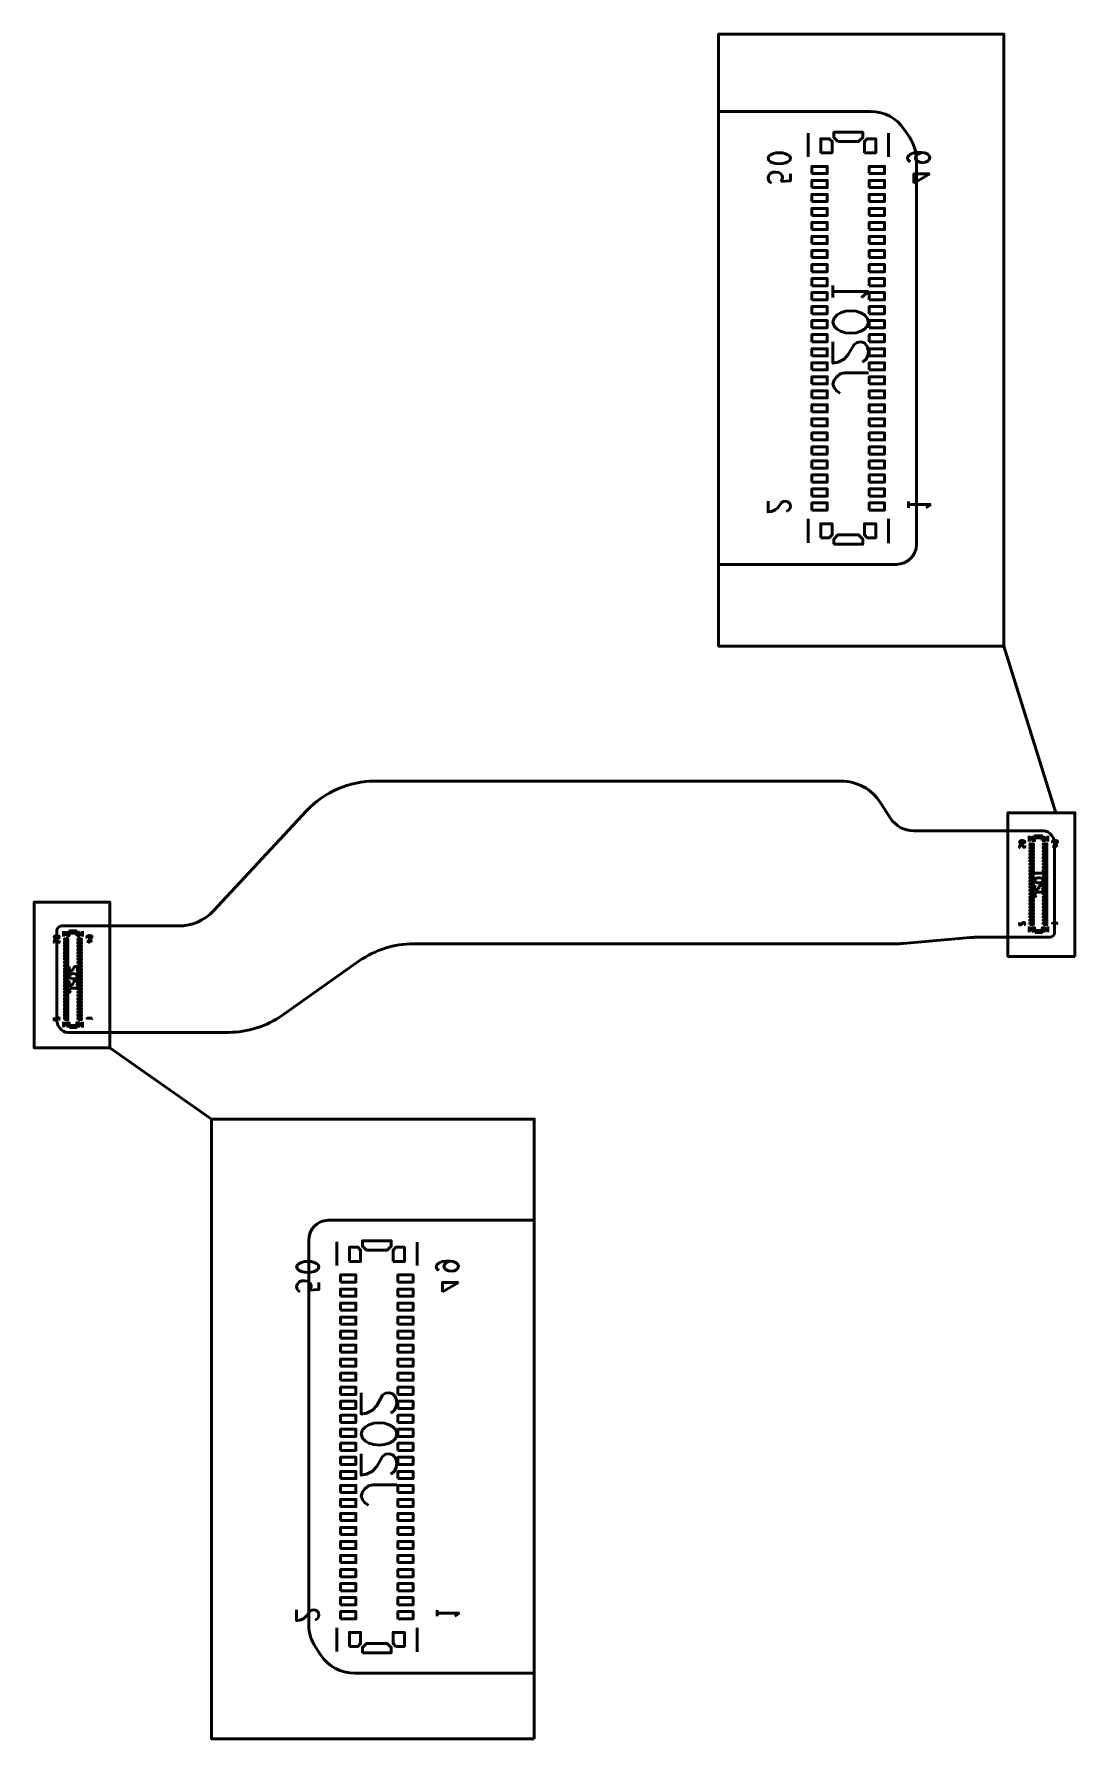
# Model space of a CAD drawing. Header units: millimetres. Extents: x 164 to 1164, y 133 to 906.
# Drawn here: x 293.7 to 404.3, y 725.4 to 906.5 of the extents above; entities that cross this region are included whole.
import ezdxf

# ---------------------------------------------------------------- set-up
doc = ezdxf.new("R2010")
doc.units = ezdxf.units.MM
for name, color, linetype in [('gbr-dxf_layer0', 7, 'Continuous'), ('lingjian_layer1', 7, 'Continuous'), ('outline_layer0', 7, 'Continuous'), ('備註', 1, 'Continuous')]:
    doc.layers.add(name, color=color, linetype=linetype)

msp = doc.modelspace()

# ---------------------------------------------------------------- linework, layer by layer
at = {"layer": 'gbr-dxf_layer0', "lineweight": 53}
for points in [[(377.33, 893.87), (378.52, 893.87), (378.52, 895.07), (378.22, 895.36), (377.33, 895.36)], [(379.14, 895.07), (381.35, 895.07), (381.78, 895.49), (381.78, 896.05), (378.72, 896.05), (378.72, 895.49)], [(381.97, 893.87), (383.16, 893.87), (383.16, 895.36), (382.27, 895.36), (381.97, 895.07)], [(376.39, 891.66), (378.01, 891.66), (378.01, 892.42), (376.39, 892.42)], [(382.48, 891.66), (384.1, 891.66), (384.1, 892.42), (382.48, 892.42)], [(376.39, 890.17), (378.01, 890.17), (378.01, 890.93), (376.39, 890.93)], [(376.39, 888.69), (378.01, 888.69), (378.01, 889.44), (376.39, 889.44)], [(382.48, 890.17), (384.1, 890.17), (384.1, 890.93), (382.48, 890.93)], [(382.48, 888.69), (384.1, 888.69), (384.1, 889.44), (382.48, 889.44)], [(376.39, 887.2), (378.01, 887.2), (378.01, 887.95), (376.39, 887.95)], [(382.48, 887.2), (384.1, 887.2), (384.1, 887.95), (382.48, 887.95)], [(376.39, 885.7), (378.01, 885.7), (378.01, 886.46), (376.39, 886.46)], [(382.48, 885.7), (384.1, 885.7), (384.1, 886.46), (382.48, 886.46)], [(376.39, 884.21), (378.01, 884.21), (378.01, 884.97), (376.39, 884.97)], [(382.48, 884.21), (384.1, 884.21), (384.1, 884.97), (382.48, 884.97)], [(376.39, 882.72), (378.01, 882.72), (378.01, 883.48), (376.39, 883.48)], [(382.48, 882.72), (384.1, 882.72), (384.1, 883.48), (382.48, 883.48)], [(376.39, 881.23), (378.01, 881.23), (378.01, 881.99), (376.39, 881.99)], [(376.39, 879.74), (378.01, 879.74), (378.01, 880.5), (376.39, 880.5)], [(382.48, 881.23), (384.1, 881.23), (384.1, 881.99), (382.48, 881.99)], [(382.48, 879.74), (384.1, 879.74), (384.1, 880.5), (382.48, 880.5)], [(376.39, 878.25), (378.01, 878.25), (378.01, 879.01), (376.39, 879.01)], [(382.48, 878.25), (384.1, 878.25), (384.1, 879.01), (382.48, 879.01)], [(376.39, 876.76), (378.01, 876.76), (378.01, 877.52), (376.39, 877.52)], [(382.48, 876.76), (384.1, 876.76), (384.1, 877.52), (382.48, 877.52)], [(376.39, 875.27), (378.01, 875.27), (378.01, 876.03), (376.39, 876.03)], [(382.48, 875.27), (384.1, 875.27), (384.1, 876.03), (382.48, 876.03)], [(376.39, 873.78), (378.01, 873.78), (378.01, 874.54), (376.39, 874.54)], [(376.39, 872.29), (378.01, 872.29), (378.01, 873.05), (376.39, 873.05)], [(382.48, 873.78), (384.1, 873.78), (384.1, 874.54), (382.48, 874.54)], [(382.48, 872.29), (384.1, 872.29), (384.1, 873.05), (382.48, 873.05)], [(376.39, 870.8), (378.01, 870.8), (378.01, 871.56), (376.39, 871.56)], [(382.48, 870.8), (384.1, 870.8), (384.1, 871.56), (382.48, 871.56)], [(376.39, 869.31), (378.01, 869.31), (378.01, 870.07), (376.39, 870.07)], [(382.48, 869.31), (384.1, 869.31), (384.1, 870.07), (382.48, 870.07)], [(376.39, 867.82), (378.01, 867.82), (378.01, 868.58), (376.39, 868.58)], [(382.48, 867.82), (384.1, 867.82), (384.1, 868.58), (382.48, 868.58)], [(376.39, 866.33), (378.01, 866.33), (378.01, 867.09), (376.39, 867.09)], [(382.48, 866.33), (384.1, 866.33), (384.1, 867.09), (382.48, 867.09)], [(376.39, 864.84), (378.01, 864.84), (378.01, 865.6), (376.39, 865.6)], [(376.39, 863.35), (378.01, 863.35), (378.01, 864.11), (376.39, 864.11)], [(382.48, 864.84), (384.1, 864.84), (384.1, 865.6), (382.48, 865.6)], [(382.48, 863.35), (384.1, 863.35), (384.1, 864.11), (382.48, 864.11)], [(376.39, 861.86), (378.01, 861.86), (378.01, 862.62), (376.39, 862.62)], [(382.48, 861.86), (384.1, 861.86), (384.1, 862.62), (382.48, 862.62)], [(376.39, 860.37), (378.01, 860.37), (378.01, 861.13), (376.39, 861.13)], [(382.48, 860.37), (384.1, 860.37), (384.1, 861.13), (382.48, 861.13)], [(376.39, 858.88), (378.01, 858.88), (378.01, 859.64), (376.39, 859.64)], [(382.48, 858.88), (384.1, 858.88), (384.1, 859.64), (382.48, 859.64)], [(376.39, 857.39), (378.01, 857.39), (378.01, 858.15), (376.39, 858.15)], [(382.48, 857.39), (384.1, 857.39), (384.1, 858.15), (382.48, 858.15)], [(376.39, 855.9), (378.01, 855.9), (378.01, 856.66), (376.39, 856.66)], [(382.48, 855.9), (384.1, 855.9), (384.1, 856.66), (382.48, 856.66)], [(377.33, 852.96), (378.22, 852.96), (378.52, 853.26), (378.52, 854.45), (377.33, 854.45)], [(378.72, 852.28), (381.78, 852.28), (381.78, 852.83), (381.35, 853.26), (379.14, 853.26), (378.72, 852.83)], [(382.27, 852.96), (383.16, 852.96), (383.16, 854.45), (381.97, 854.45), (381.97, 853.26)], [(399.76, 820.79), (400.04, 820.79), (400.04, 821.07), (399.97, 821.14), (399.76, 821.14)], [(400.19, 821.07), (400.71, 821.07), (400.81, 821.17), (400.81, 821.3), (400.09, 821.3), (400.09, 821.17)], [(400.85, 820.79), (401.13, 820.79), (401.13, 821.14), (400.92, 821.14), (400.85, 821.07)], [(399.54, 820.27), (399.92, 820.27), (399.92, 820.45), (399.54, 820.45)], [(399.54, 819.92), (399.92, 819.92), (399.92, 820.1), (399.54, 820.1)], [(399.54, 819.57), (399.92, 819.57), (399.92, 819.75), (399.54, 819.75)], [(399.54, 819.22), (399.92, 819.22), (399.92, 819.4), (399.54, 819.4)], [(399.54, 818.87), (399.92, 818.87), (399.92, 819.05), (399.54, 819.05)], [(399.54, 818.52), (399.92, 818.52), (399.92, 818.7), (399.54, 818.7)], [(400.97, 820.27), (401.35, 820.27), (401.35, 820.45), (400.97, 820.45)], [(400.97, 819.92), (401.35, 819.92), (401.35, 820.1), (400.97, 820.1)], [(400.97, 819.57), (401.35, 819.57), (401.35, 819.75), (400.97, 819.75)], [(400.97, 819.22), (401.35, 819.22), (401.35, 819.4), (400.97, 819.4)], [(400.97, 818.87), (401.35, 818.87), (401.35, 819.05), (400.97, 819.05)], [(400.97, 818.52), (401.35, 818.52), (401.35, 818.7), (400.97, 818.7)], [(399.54, 818.17), (399.92, 818.17), (399.92, 818.35), (399.54, 818.35)], [(399.54, 817.82), (399.92, 817.82), (399.92, 818), (399.54, 818)], [(399.54, 817.47), (399.92, 817.47), (399.92, 817.65), (399.54, 817.65)], [(399.54, 817.12), (399.92, 817.12), (399.92, 817.3), (399.54, 817.3)], [(399.54, 816.77), (399.92, 816.77), (399.92, 816.95), (399.54, 816.95)], [(400.97, 818.17), (401.35, 818.17), (401.35, 818.35), (400.97, 818.35)], [(400.97, 817.82), (401.35, 817.82), (401.35, 818), (400.97, 818)], [(400.97, 817.47), (401.35, 817.47), (401.35, 817.65), (400.97, 817.65)], [(400.97, 817.12), (401.35, 817.12), (401.35, 817.3), (400.97, 817.3)], [(400.97, 816.77), (401.35, 816.77), (401.35, 816.95), (400.97, 816.95)], [(399.54, 816.42), (399.92, 816.42), (399.92, 816.6), (399.54, 816.6)], [(399.54, 816.07), (399.92, 816.07), (399.92, 816.25), (399.54, 816.25)], [(399.54, 815.72), (399.92, 815.72), (399.92, 815.9), (399.54, 815.9)], [(399.54, 815.37), (399.92, 815.37), (399.92, 815.55), (399.54, 815.55)], [(399.54, 815.02), (399.92, 815.02), (399.92, 815.2), (399.54, 815.2)], [(400.97, 816.42), (401.35, 816.42), (401.35, 816.6), (400.97, 816.6)], [(400.97, 816.07), (401.35, 816.07), (401.35, 816.25), (400.97, 816.25)], [(400.97, 815.72), (401.35, 815.72), (401.35, 815.9), (400.97, 815.9)], [(400.97, 815.37), (401.35, 815.37), (401.35, 815.55), (400.97, 815.55)], [(400.97, 815.02), (401.35, 815.02), (401.35, 815.2), (400.97, 815.2)], [(399.54, 814.67), (399.92, 814.67), (399.92, 814.85), (399.54, 814.85)], [(399.54, 814.32), (399.92, 814.32), (399.92, 814.5), (399.54, 814.5)], [(399.54, 813.97), (399.92, 813.97), (399.92, 814.15), (399.54, 814.15)], [(399.54, 813.62), (399.92, 813.62), (399.92, 813.8), (399.54, 813.8)], [(399.54, 813.27), (399.92, 813.27), (399.92, 813.45), (399.54, 813.45)], [(400.97, 814.67), (401.35, 814.67), (401.35, 814.85), (400.97, 814.85)], [(400.97, 814.32), (401.35, 814.32), (401.35, 814.5), (400.97, 814.5)], [(400.97, 813.97), (401.35, 813.97), (401.35, 814.15), (400.97, 814.15)], [(400.97, 813.62), (401.35, 813.62), (401.35, 813.8), (400.97, 813.8)], [(400.97, 813.27), (401.35, 813.27), (401.35, 813.45), (400.97, 813.45)], [(399.54, 812.92), (399.92, 812.92), (399.92, 813.1), (399.54, 813.1)], [(399.54, 812.57), (399.92, 812.57), (399.92, 812.75), (399.54, 812.75)], [(399.54, 812.22), (399.92, 812.22), (399.92, 812.4), (399.54, 812.4)], [(399.54, 811.87), (399.92, 811.87), (399.92, 812.05), (399.54, 812.05)], [(399.76, 811.18), (399.97, 811.18), (400.04, 811.25), (400.04, 811.53), (399.76, 811.53)], [(400.92, 811.18), (401.13, 811.18), (401.13, 811.53), (400.85, 811.53), (400.85, 811.25)], [(400.97, 812.92), (401.35, 812.92), (401.35, 813.1), (400.97, 813.1)], [(400.97, 812.57), (401.35, 812.57), (401.35, 812.75), (400.97, 812.75)], [(400.97, 812.22), (401.35, 812.22), (401.35, 812.4), (400.97, 812.4)], [(400.97, 811.87), (401.35, 811.87), (401.35, 812.05), (400.97, 812.05)], [(296.96, 810.17), (297.34, 810.17), (297.34, 810.35), (296.96, 810.35)], [(296.96, 809.82), (297.34, 809.82), (297.34, 810), (296.96, 810)], [(296.96, 809.47), (297.34, 809.47), (297.34, 809.65), (296.96, 809.65)], [(297.18, 810.69), (297.46, 810.69), (297.46, 810.97), (297.39, 811.04), (297.18, 811.04)], [(297.61, 810.97), (298.13, 810.97), (298.23, 811.07), (298.23, 811.2), (297.51, 811.2), (297.51, 811.07)], [(298.27, 810.69), (298.55, 810.69), (298.55, 811.04), (298.34, 811.04), (298.27, 810.97)], [(298.39, 810.17), (298.77, 810.17), (298.77, 810.35), (298.39, 810.35)], [(298.39, 809.82), (298.77, 809.82), (298.77, 810), (298.39, 810)], [(298.39, 809.47), (298.77, 809.47), (298.77, 809.65), (298.39, 809.65)], [(400.09, 811.02), (400.81, 811.02), (400.81, 811.15), (400.71, 811.25), (400.19, 811.25), (400.09, 811.15)], [(296.96, 809.12), (297.34, 809.12), (297.34, 809.3), (296.96, 809.3)], [(296.96, 808.77), (297.34, 808.77), (297.34, 808.95), (296.96, 808.95)], [(296.96, 808.42), (297.34, 808.42), (297.34, 808.6), (296.96, 808.6)], [(296.96, 808.07), (297.34, 808.07), (297.34, 808.25), (296.96, 808.25)], [(296.96, 807.72), (297.34, 807.72), (297.34, 807.9), (296.96, 807.9)], [(298.39, 809.12), (298.77, 809.12), (298.77, 809.3), (298.39, 809.3)], [(298.39, 808.77), (298.77, 808.77), (298.77, 808.95), (298.39, 808.95)], [(298.39, 808.42), (298.77, 808.42), (298.77, 808.6), (298.39, 808.6)], [(298.39, 808.07), (298.77, 808.07), (298.77, 808.25), (298.39, 808.25)], [(298.39, 807.72), (298.77, 807.72), (298.77, 807.9), (298.39, 807.9)], [(296.96, 807.37), (297.34, 807.37), (297.34, 807.55), (296.96, 807.55)], [(296.96, 807.02), (297.34, 807.02), (297.34, 807.2), (296.96, 807.2)], [(296.96, 806.67), (297.34, 806.67), (297.34, 806.85), (296.96, 806.85)], [(296.96, 806.32), (297.34, 806.32), (297.34, 806.5), (296.96, 806.5)], [(296.96, 805.97), (297.34, 805.97), (297.34, 806.15), (296.96, 806.15)], [(298.39, 807.37), (298.77, 807.37), (298.77, 807.55), (298.39, 807.55)], [(298.39, 807.02), (298.77, 807.02), (298.77, 807.2), (298.39, 807.2)], [(298.39, 806.67), (298.77, 806.67), (298.77, 806.85), (298.39, 806.85)], [(298.39, 806.32), (298.77, 806.32), (298.77, 806.5), (298.39, 806.5)], [(298.39, 805.97), (298.77, 805.97), (298.77, 806.15), (298.39, 806.15)], [(296.96, 805.62), (297.34, 805.62), (297.34, 805.8), (296.96, 805.8)], [(296.96, 805.27), (297.34, 805.27), (297.34, 805.45), (296.96, 805.45)], [(296.96, 804.92), (297.34, 804.92), (297.34, 805.1), (296.96, 805.1)], [(296.96, 804.57), (297.34, 804.57), (297.34, 804.75), (296.96, 804.75)], [(296.96, 804.22), (297.34, 804.22), (297.34, 804.4), (296.96, 804.4)], [(298.39, 805.62), (298.77, 805.62), (298.77, 805.8), (298.39, 805.8)], [(298.39, 805.27), (298.77, 805.27), (298.77, 805.45), (298.39, 805.45)], [(298.39, 804.92), (298.77, 804.92), (298.77, 805.1), (298.39, 805.1)], [(298.39, 804.57), (298.77, 804.57), (298.77, 804.75), (298.39, 804.75)], [(298.39, 804.22), (298.77, 804.22), (298.77, 804.4), (298.39, 804.4)], [(296.96, 803.87), (297.34, 803.87), (297.34, 804.05), (296.96, 804.05)], [(296.96, 803.52), (297.34, 803.52), (297.34, 803.7), (296.96, 803.7)], [(296.96, 803.17), (297.34, 803.17), (297.34, 803.35), (296.96, 803.35)], [(296.96, 802.82), (297.34, 802.82), (297.34, 803), (296.96, 803)], [(296.96, 802.47), (297.34, 802.47), (297.34, 802.65), (296.96, 802.65)], [(298.39, 803.87), (298.77, 803.87), (298.77, 804.05), (298.39, 804.05)], [(298.39, 803.52), (298.77, 803.52), (298.77, 803.7), (298.39, 803.7)], [(298.39, 803.17), (298.77, 803.17), (298.77, 803.35), (298.39, 803.35)], [(298.39, 802.82), (298.77, 802.82), (298.77, 803), (298.39, 803)], [(298.39, 802.47), (298.77, 802.47), (298.77, 802.65), (298.39, 802.65)], [(296.96, 802.12), (297.34, 802.12), (297.34, 802.3), (296.96, 802.3)], [(296.96, 801.77), (297.34, 801.77), (297.34, 801.95), (296.96, 801.95)], [(297.18, 801.08), (297.39, 801.08), (297.46, 801.15), (297.46, 801.43), (297.18, 801.43)], [(297.51, 800.92), (298.23, 800.92), (298.23, 801.05), (298.13, 801.15), (297.61, 801.15), (297.51, 801.05)], [(298.34, 801.08), (298.55, 801.08), (298.55, 801.43), (298.27, 801.43), (298.27, 801.15)], [(298.39, 802.12), (298.77, 802.12), (298.77, 802.3), (298.39, 802.3)], [(298.39, 801.77), (298.77, 801.77), (298.77, 801.95), (298.39, 801.95)], [(327.24, 776.09), (328.43, 776.09), (328.43, 777.29), (328.14, 777.58), (327.24, 777.58)], [(329.05, 777.29), (331.27, 777.29), (331.69, 777.71), (331.69, 778.27), (328.63, 778.27), (328.63, 777.71)], [(331.88, 776.09), (333.08, 776.09), (333.08, 777.58), (332.18, 777.58), (331.88, 777.29)], [(326.3, 773.88), (327.93, 773.88), (327.93, 774.64), (326.3, 774.64)], [(332.39, 773.88), (334.01, 773.88), (334.01, 774.64), (332.39, 774.64)], [(326.3, 772.39), (327.93, 772.39), (327.93, 773.15), (326.3, 773.15)], [(326.3, 770.9), (327.93, 770.9), (327.93, 771.66), (326.3, 771.66)], [(332.39, 772.39), (334.01, 772.39), (334.01, 773.15), (332.39, 773.15)], [(332.39, 770.9), (334.01, 770.9), (334.01, 771.66), (332.39, 771.66)], [(326.3, 769.41), (327.93, 769.41), (327.93, 770.17), (326.3, 770.17)], [(332.39, 769.41), (334.01, 769.41), (334.01, 770.17), (332.39, 770.17)], [(326.3, 767.92), (327.93, 767.92), (327.93, 768.68), (326.3, 768.68)], [(332.39, 767.92), (334.01, 767.92), (334.01, 768.68), (332.39, 768.68)], [(326.3, 766.43), (327.93, 766.43), (327.93, 767.19), (326.3, 767.19)], [(332.39, 766.43), (334.01, 766.43), (334.01, 767.19), (332.39, 767.19)], [(326.3, 764.94), (327.93, 764.94), (327.93, 765.7), (326.3, 765.7)], [(332.39, 764.94), (334.01, 764.94), (334.01, 765.7), (332.39, 765.7)], [(326.3, 763.45), (327.93, 763.45), (327.93, 764.21), (326.3, 764.21)], [(326.3, 761.96), (327.93, 761.96), (327.93, 762.72), (326.3, 762.72)], [(332.39, 763.45), (334.01, 763.45), (334.01, 764.21), (332.39, 764.21)], [(332.39, 761.96), (334.01, 761.96), (334.01, 762.72), (332.39, 762.72)], [(326.3, 760.47), (327.93, 760.47), (327.93, 761.23), (326.3, 761.23)], [(332.39, 760.47), (334.01, 760.47), (334.01, 761.23), (332.39, 761.23)], [(326.3, 758.98), (327.93, 758.98), (327.93, 759.74), (326.3, 759.74)], [(332.39, 758.98), (334.01, 758.98), (334.01, 759.74), (332.39, 759.74)], [(326.3, 757.49), (327.93, 757.49), (327.93, 758.25), (326.3, 758.25)], [(332.39, 757.49), (334.01, 757.49), (334.01, 758.25), (332.39, 758.25)], [(326.3, 756), (327.93, 756), (327.93, 756.76), (326.3, 756.76)], [(326.3, 754.51), (327.93, 754.51), (327.93, 755.27), (326.3, 755.27)], [(332.39, 756), (334.01, 756), (334.01, 756.76), (332.39, 756.76)], [(332.39, 754.51), (334.01, 754.51), (334.01, 755.27), (332.39, 755.27)], [(326.3, 753.02), (327.93, 753.02), (327.93, 753.78), (326.3, 753.78)], [(332.39, 753.02), (334.01, 753.02), (334.01, 753.78), (332.39, 753.78)], [(326.3, 751.53), (327.93, 751.53), (327.93, 752.29), (326.3, 752.29)], [(332.39, 751.53), (334.01, 751.53), (334.01, 752.29), (332.39, 752.29)], [(326.3, 750.04), (327.93, 750.04), (327.93, 750.8), (326.3, 750.8)], [(332.39, 750.04), (334.01, 750.04), (334.01, 750.8), (332.39, 750.8)], [(326.3, 748.55), (327.93, 748.55), (327.93, 749.31), (326.3, 749.31)], [(332.39, 748.55), (334.01, 748.55), (334.01, 749.31), (332.39, 749.31)], [(326.3, 747.06), (327.93, 747.06), (327.93, 747.82), (326.3, 747.82)], [(326.3, 745.57), (327.93, 745.57), (327.93, 746.33), (326.3, 746.33)], [(332.39, 747.06), (334.01, 747.06), (334.01, 747.82), (332.39, 747.82)], [(332.39, 745.57), (334.01, 745.57), (334.01, 746.33), (332.39, 746.33)], [(326.3, 744.08), (327.93, 744.08), (327.93, 744.84), (326.3, 744.84)], [(332.39, 744.08), (334.01, 744.08), (334.01, 744.84), (332.39, 744.84)], [(326.3, 742.59), (327.93, 742.59), (327.93, 743.35), (326.3, 743.35)], [(332.39, 742.59), (334.01, 742.59), (334.01, 743.35), (332.39, 743.35)], [(326.3, 741.1), (327.93, 741.1), (327.93, 741.86), (326.3, 741.86)], [(332.39, 741.1), (334.01, 741.1), (334.01, 741.86), (332.39, 741.86)], [(326.3, 739.61), (327.93, 739.61), (327.93, 740.37), (326.3, 740.37)], [(332.39, 739.61), (334.01, 739.61), (334.01, 740.37), (332.39, 740.37)], [(326.3, 738.12), (327.93, 738.12), (327.93, 738.88), (326.3, 738.88)], [(332.39, 738.12), (334.01, 738.12), (334.01, 738.88), (332.39, 738.88)], [(327.24, 735.18), (328.14, 735.18), (328.43, 735.48), (328.43, 736.67), (327.24, 736.67)], [(328.63, 734.5), (331.69, 734.5), (331.69, 735.05), (331.27, 735.48), (329.05, 735.48), (328.63, 735.05)], [(332.18, 735.18), (333.08, 735.18), (333.08, 736.67), (331.88, 736.67), (331.88, 735.48)]]:
    msp.add_lwpolyline(points, close=True, dxfattribs=at)
at = {"layer": 'lingjian_layer1', "lineweight": 53}
for p, q in [((375.98, 893.42), (375.98, 895.94)), ((384.51, 895.93), (384.51, 893.42)), ((387.22, 890.62), (388.92, 891.62)), ((378.61, 878.48), (378.61, 879.78)), ((378.61, 879.13), (382.4, 879.13)), ((382.4, 879.13), (381.64, 878.48)), ((386.63, 856.16), (386.63, 856.81)), ((375.98, 852.42), (375.98, 854.96)), ((384.51, 854.96), (384.51, 852.38)), ((386.63, 856.48), (389.01, 856.48)), ((389.01, 856.48), (388.54, 856.16)), ((399.45, 820.69), (399.45, 821.28)), ((401.45, 821.28), (401.45, 820.69)), ((402.08, 820.03), (402.49, 820.26)), ((400.06, 817.18), (400.06, 817.48)), ((400.06, 817.33), (400.95, 817.33)), ((400.95, 817.33), (400.77, 817.18)), ((399.45, 811.06), (399.45, 811.65)), ((401.45, 811.65), (401.45, 811.05)), ((401.95, 811.93), (401.95, 812.09)), ((401.95, 812.01), (402.51, 812.01)), ((402.51, 812.01), (402.39, 811.93)), ((296.86, 810.59), (296.86, 811.18)), ((298.87, 811.17), (298.87, 810.59)), ((299.5, 809.93), (299.9, 810.16)), ((296.86, 800.96), (296.86, 801.55)), ((298.87, 801.55), (298.87, 800.95)), ((299.37, 801.83), (299.37, 801.99)), ((299.37, 801.91), (299.92, 801.91)), ((299.92, 801.91), (299.81, 801.83)), ((325.9, 775.64), (325.9, 778.16)), ((334.43, 778.14), (334.43, 775.64)), ((337.13, 772.84), (338.84, 773.84)), ((336.55, 738.38), (336.55, 739.02)), ((325.9, 734.64), (325.9, 737.17)), ((334.43, 737.17), (334.43, 734.59)), ((336.55, 738.7), (338.93, 738.7)), ((338.93, 738.7), (338.45, 738.38))]:
    msp.add_line(p, q, dxfattribs=at)
for points in [[(372.91, 892.68), (373.27, 892.71), (373.58, 892.79), (373.82, 892.9), (374.02, 893.06), (374.1, 893.28), (374.02, 893.49), (373.82, 893.65), (373.58, 893.76), (373.27, 893.84), (372.91, 893.87), (372.55, 893.84), (372.24, 893.76), (372, 893.65), (371.8, 893.49), (371.72, 893.28), (371.8, 893.06), (372, 892.9), (372.24, 892.79), (372.55, 892.71)], [(388.13, 892.81), (388.45, 892.87), (388.69, 892.97), (388.85, 893.14), (388.92, 893.35), (388.85, 893.54), (388.69, 893.7), (388.37, 893.84), (388.01, 893.89), (387.66, 893.73), (387.46, 893.57), (387.38, 893.35), (387.42, 893.16), (387.58, 893), (387.85, 892.87)], [(380.51, 874.69), (381.07, 874.75), (381.58, 874.91), (381.96, 875.13), (382.27, 875.45), (382.4, 875.88), (382.27, 876.31), (381.96, 876.64), (381.58, 876.86), (381.07, 877.02), (380.51, 877.07), (379.94, 877.02), (379.43, 876.86), (379.06, 876.64), (378.74, 876.31), (378.61, 875.88), (378.74, 875.45), (379.06, 875.13), (379.43, 874.91), (379.94, 874.75)], [(398.72, 820.51), (398.81, 820.52), (398.88, 820.54), (398.94, 820.56), (398.99, 820.6), (399, 820.65), (398.99, 820.7), (398.94, 820.74), (398.88, 820.77), (398.81, 820.79), (398.72, 820.79), (398.64, 820.79), (398.57, 820.77), (398.51, 820.74), (398.46, 820.7), (398.44, 820.65), (398.46, 820.6), (398.51, 820.56), (398.57, 820.54), (398.64, 820.52)], [(402.3, 820.54), (402.37, 820.56), (402.43, 820.58), (402.47, 820.62), (402.49, 820.67), (402.47, 820.72), (402.43, 820.75), (402.35, 820.79), (402.27, 820.8), (402.19, 820.76), (402.14, 820.72), (402.12, 820.67), (402.13, 820.63), (402.17, 820.59), (402.23, 820.56)], [(400.51, 816.29), (400.64, 816.3), (400.76, 816.34), (400.85, 816.39), (400.92, 816.47), (400.95, 816.57), (400.92, 816.67), (400.85, 816.75), (400.76, 816.8), (400.64, 816.83), (400.51, 816.85), (400.37, 816.83), (400.26, 816.8), (400.17, 816.75), (400.09, 816.67), (400.06, 816.57), (400.09, 816.47), (400.17, 816.39), (400.26, 816.34), (400.37, 816.3)], [(296.14, 810.41), (296.23, 810.42), (296.3, 810.44), (296.36, 810.46), (296.4, 810.5), (296.42, 810.55), (296.4, 810.6), (296.36, 810.64), (296.3, 810.67), (296.23, 810.69), (296.14, 810.69), (296.06, 810.69), (295.98, 810.67), (295.93, 810.64), (295.88, 810.6), (295.86, 810.55), (295.88, 810.5), (295.93, 810.46), (295.98, 810.44), (296.06, 810.42)], [(299.72, 810.44), (299.79, 810.46), (299.85, 810.48), (299.89, 810.52), (299.9, 810.57), (299.89, 810.62), (299.85, 810.65), (299.77, 810.68), (299.69, 810.7), (299.61, 810.66), (299.56, 810.62), (299.54, 810.57), (299.55, 810.53), (299.59, 810.49), (299.65, 810.46)], [(297.92, 806.11), (298.05, 806.12), (298.17, 806.16), (298.26, 806.21), (298.33, 806.28), (298.36, 806.39), (298.33, 806.49), (298.26, 806.56), (298.17, 806.61), (298.05, 806.65), (297.92, 806.66), (297.79, 806.65), (297.67, 806.61), (297.58, 806.56), (297.51, 806.49), (297.48, 806.39), (297.51, 806.28), (297.58, 806.21), (297.67, 806.16), (297.79, 806.12)], [(322.82, 774.9), (323.18, 774.93), (323.5, 775.01), (323.73, 775.12), (323.93, 775.28), (324.01, 775.49), (323.93, 775.71), (323.73, 775.87), (323.5, 775.98), (323.18, 776.06), (322.82, 776.09), (322.46, 776.06), (322.15, 775.98), (321.91, 775.87), (321.71, 775.71), (321.63, 775.49), (321.71, 775.28), (321.91, 775.12), (322.15, 775.01), (322.46, 774.93)], [(338.04, 775.03), (338.36, 775.08), (338.6, 775.19), (338.76, 775.35), (338.84, 775.57), (338.76, 775.76), (338.6, 775.92), (338.28, 776.06), (337.92, 776.11), (337.57, 775.95), (337.37, 775.79), (337.29, 775.57), (337.33, 775.38), (337.49, 775.22), (337.77, 775.08)], [(330.39, 756.56), (330.96, 756.62), (331.46, 756.78), (331.84, 756.99), (332.16, 757.32), (332.28, 757.75), (332.16, 758.18), (331.84, 758.51), (331.46, 758.73), (330.96, 758.89), (330.39, 758.94), (329.82, 758.89), (329.32, 758.73), (328.94, 758.51), (328.63, 758.18), (328.5, 757.75), (328.63, 757.32), (328.94, 756.99), (329.32, 756.78), (329.82, 756.62)]]:
    msp.add_lwpolyline(points, close=True, dxfattribs=at)
for points in [[(386.82, 892.89), (386.62, 893.08), (386.54, 893.3), (386.62, 893.51), (386.86, 893.7), (387.22, 893.84), (387.58, 893.89), (388.01, 893.89)], [(372.08, 890.62), (371.88, 890.79), (371.76, 890.98), (371.72, 891.22), (371.8, 891.46), (371.96, 891.65), (372.24, 891.79), (372.55, 891.81), (372.87, 891.76), (373.07, 891.62), (373.23, 891.43), (373.27, 891.25), (373.23, 891.06), (373.07, 890.81)], [(373.07, 890.81), (374.1, 890.89), (374.1, 891.62)], [(388.92, 891.62), (387.22, 891.62), (387.22, 890.62)], [(381.77, 871.61), (382.15, 871.94), (382.34, 872.31), (382.4, 872.75), (382.27, 873.29), (381.96, 873.67), (381.58, 873.77), (381.2, 873.72), (380.88, 873.5), (380.25, 872.42), (379.81, 871.94), (379.18, 871.61), (378.61, 871.5), (378.61, 873.77)], [(379.37, 868.31), (378.99, 868.58), (378.74, 868.91), (378.61, 869.29), (378.74, 869.72), (378.99, 870.04), (379.37, 870.37), (379.88, 870.48), (382.4, 870.48)], [(373.7, 855.76), (373.94, 855.92), (374.06, 856.11), (374.1, 856.33), (374.02, 856.6), (373.82, 856.79), (373.58, 856.84), (373.35, 856.81), (373.15, 856.71), (372.75, 856.16), (372.47, 855.92), (372.08, 855.76), (371.72, 855.7), (371.72, 856.84)], [(401.99, 820.56), (401.94, 820.61), (401.93, 820.66), (401.94, 820.71), (402, 820.75), (402.08, 820.79), (402.17, 820.8), (402.27, 820.8)], [(398.53, 820.03), (398.48, 820.07), (398.45, 820.11), (398.44, 820.17), (398.46, 820.23), (398.5, 820.27), (398.57, 820.3), (398.64, 820.31), (398.71, 820.3), (398.76, 820.26), (398.8, 820.22), (398.81, 820.18), (398.8, 820.13), (398.76, 820.07)], [(398.76, 820.07), (399, 820.09), (399, 820.26)], [(402.49, 820.26), (402.08, 820.26), (402.08, 820.03)], [(400.8, 815.56), (400.89, 815.64), (400.94, 815.73), (400.95, 815.83), (400.92, 815.96), (400.85, 816.05), (400.76, 816.07), (400.67, 816.06), (400.6, 816.01), (400.45, 815.75), (400.35, 815.64), (400.2, 815.56), (400.06, 815.54), (400.06, 816.07)], [(400.24, 814.79), (400.15, 814.85), (400.09, 814.93), (400.06, 815.02), (400.09, 815.12), (400.15, 815.2), (400.24, 815.27), (400.36, 815.3), (400.95, 815.3)], [(398.91, 811.84), (398.97, 811.88), (398.99, 811.92), (399, 811.97), (398.99, 812.04), (398.94, 812.08), (398.88, 812.09), (398.83, 812.09), (398.78, 812.06), (398.69, 811.94), (398.62, 811.88), (398.53, 811.84), (398.44, 811.83), (398.44, 812.09)], [(295.95, 809.93), (295.9, 809.97), (295.87, 810.01), (295.86, 810.07), (295.88, 810.13), (295.92, 810.17), (295.98, 810.2), (296.06, 810.21), (296.13, 810.2), (296.18, 810.16), (296.22, 810.12), (296.23, 810.08), (296.22, 810.03), (296.18, 809.97)], [(296.18, 809.97), (296.42, 809.99), (296.42, 810.16)], [(299.41, 810.46), (299.36, 810.51), (299.34, 810.56), (299.36, 810.61), (299.42, 810.65), (299.5, 810.68), (299.59, 810.7), (299.69, 810.7)], [(299.9, 810.16), (299.5, 810.16), (299.5, 809.93)], [(298.22, 806.91), (298.31, 806.98), (298.35, 807.07), (298.36, 807.17), (298.33, 807.3), (298.26, 807.39), (298.17, 807.41), (298.08, 807.4), (298.01, 807.35), (297.86, 807.1), (297.76, 806.98), (297.61, 806.91), (297.48, 806.88), (297.48, 807.41)], [(298.22, 805.38), (298.31, 805.46), (298.35, 805.55), (298.36, 805.65), (298.33, 805.78), (298.26, 805.86), (298.17, 805.89), (298.08, 805.88), (298.01, 805.83), (297.86, 805.57), (297.76, 805.46), (297.61, 805.38), (297.48, 805.36), (297.48, 805.89)], [(297.65, 804.61), (297.56, 804.67), (297.51, 804.75), (297.48, 804.84), (297.51, 804.94), (297.56, 805.01), (297.65, 805.09), (297.77, 805.12), (298.36, 805.12)], [(296.33, 801.74), (296.38, 801.78), (296.41, 801.82), (296.42, 801.87), (296.4, 801.94), (296.36, 801.98), (296.3, 801.99), (296.24, 801.99), (296.2, 801.96), (296.1, 801.84), (296.04, 801.78), (295.95, 801.74), (295.86, 801.73), (295.86, 801.99)], [(336.73, 775.11), (336.54, 775.3), (336.46, 775.52), (336.54, 775.73), (336.77, 775.92), (337.13, 776.06), (337.49, 776.11), (337.92, 776.11)], [(321.99, 772.84), (321.79, 773), (321.67, 773.19), (321.63, 773.44), (321.71, 773.68), (321.87, 773.87), (322.15, 774.01), (322.46, 774.03), (322.78, 773.98), (322.98, 773.84), (323.14, 773.65), (323.18, 773.46), (323.14, 773.28), (322.98, 773.03)], [(322.98, 773.03), (324.01, 773.11), (324.01, 773.84)], [(338.84, 773.84), (337.13, 773.84), (337.13, 772.84)], [(331.65, 759.97), (332.03, 760.29), (332.22, 760.67), (332.28, 761.1), (332.16, 761.64), (331.84, 762.02), (331.46, 762.13), (331.09, 762.08), (330.77, 761.86), (330.14, 760.78), (329.7, 760.29), (329.07, 759.97), (328.5, 759.86), (328.5, 762.13)], [(331.65, 753.48), (332.03, 753.8), (332.22, 754.18), (332.28, 754.62), (332.16, 755.16), (331.84, 755.53), (331.46, 755.64), (331.09, 755.59), (330.77, 755.37), (330.14, 754.29), (329.7, 753.8), (329.07, 753.48), (328.5, 753.37), (328.5, 755.64)], [(329.26, 750.18), (328.88, 750.45), (328.63, 750.78), (328.5, 751.16), (328.63, 751.59), (328.88, 751.91), (329.26, 752.24), (329.76, 752.34), (332.28, 752.34)], [(323.61, 737.98), (323.85, 738.14), (323.97, 738.33), (324.01, 738.55), (323.93, 738.82), (323.73, 739.01), (323.5, 739.06), (323.26, 739.03), (323.06, 738.92), (322.66, 738.38), (322.39, 738.14), (321.99, 737.98), (321.63, 737.92), (321.63, 739.06)]]:
    msp.add_lwpolyline(points, dxfattribs=at)
at = {"layer": 'outline_layer0', "lineweight": 53}
for points in [[(366.47, 850.13), (385.38, 850.13, 0.410508), (387.49, 852.26), (387.48, 893.17, 0.145239), (386.77, 895.48), (386.2, 896.35, 0.250757), (382.65, 898.24), (366.47, 898.24)], [(394.06, 810.52), (401.65, 810.52, 0.410508), (402.15, 811.02), (402.15, 820.63, 0.145239), (401.98, 821.17), (401.84, 821.37, 0.250757), (401.01, 821.82), (387.21, 821.82, -0.255093), (384.7, 823.21), (383.68, 824.8, 0.256396), (379.46, 827.12), (329.99, 827.12, 0.207725), (322.68, 823.94), (312.77, 813.31, -0.2079), (309.11, 811.72), (296.65, 811.72, 0.411807), (296.17, 811.21), (296.17, 801.62, 0.149127), (296.34, 801.06), (296.47, 800.86, 0.252404), (297.31, 800.42)], [(297.31, 800.42), (314.38, 800.42, 0.154461), (320.13, 802.24), (328.29, 808, -0.154779), (334.06, 809.82), (385.21, 809.82, 0.021809), (386.09, 809.86), (393.21, 810.48, -0.014503), (393.79, 810.52, -0.002809), (393.8, 810.52, -0.00798), (394.06, 810.52)], [(346.88, 780.46), (325, 780.46, 0.411807), (322.92, 778.31), (322.92, 737.45, 0.149127), (323.66, 735.08), (324.21, 734.25, 0.252404), (327.78, 732.35)]]:
    msp.add_lwpolyline(points, format="xyb", dxfattribs=at)
msp.add_lwpolyline([(327.78, 732.35), (346.88, 732.35)], dxfattribs=at)
at = {"layer": '備註', "lineweight": 53}
for p, q in [((396.77, 841.46), (402.31, 823.75)), ((301.79, 798.78), (312.59, 791.21))]:
    msp.add_line(p, q, dxfattribs=at)
for points in [[(396.77, 841.46), (396.77, 906.47), (366.47, 906.47), (366.47, 841.46)], [(404.33, 808.48), (404.33, 823.75), (397.21, 823.75), (397.21, 808.48)], [(301.79, 798.78), (301.79, 814.24), (293.74, 814.24), (293.74, 798.78)], [(346.88, 725.36), (346.88, 791.21), (312.59, 791.21), (312.59, 725.36)]]:
    msp.add_lwpolyline(points, close=True, dxfattribs=at)

doc.saveas('drawing.dxf')
